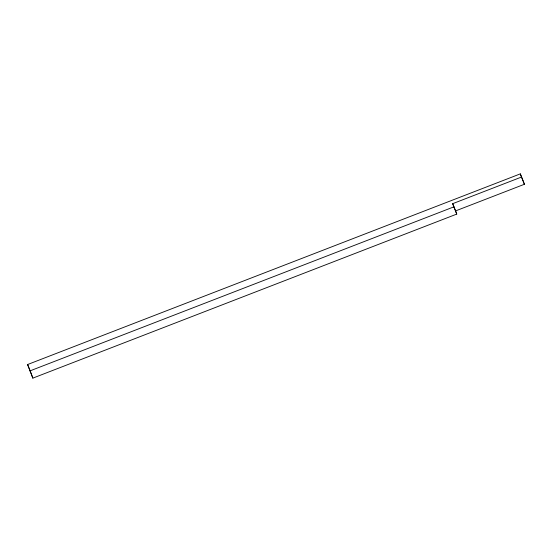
<?xml version="1.0" encoding="UTF-8"?>
<svg xmlns="http://www.w3.org/2000/svg" width="552" height="552" viewBox="0 0 552 552"><rect width="100%" height="100%" fill="white"/><g stroke="black" fill="none" stroke-linecap="round" stroke-linejoin="round"><path stroke-width="0.83" d="M27.6 364.534L520.322 173.866L523.234 181.09L524.4 184.278L455.586 210.905L456.752 214.093L32.844 378.134L27.6 364.534L30.512 371.758M456.752 214.093L452.674 203.681L521.488 177.054L520.322 173.866M29.932 370.909L453.841 206.876M521.488 177.054L524.4 184.278M452.674 203.681L455.586 210.905M30.802 372.552L32.844 378.134"/></g></svg>
